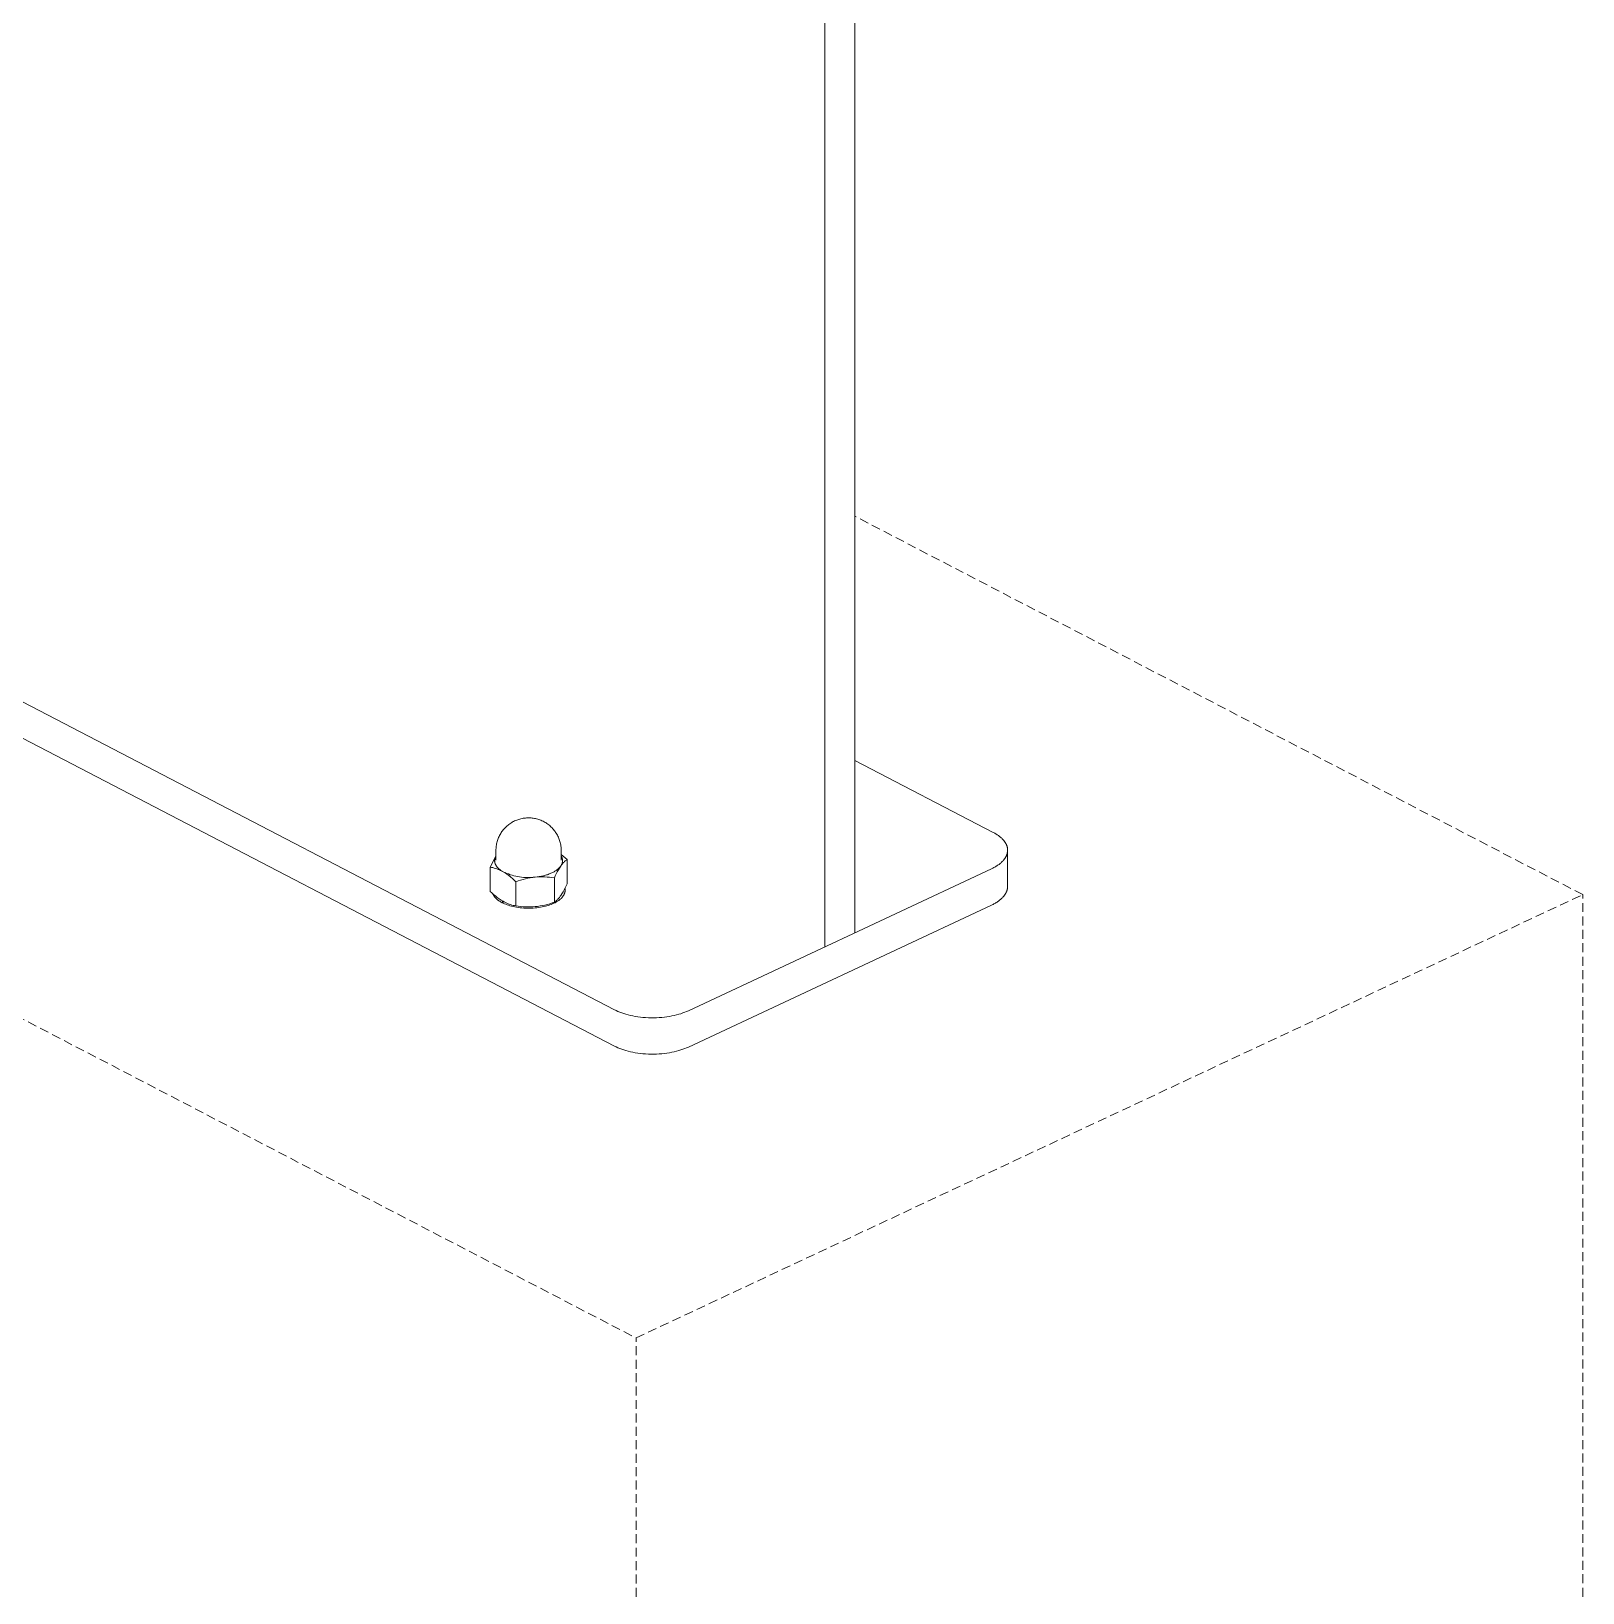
# Model space of a CAD drawing. Header units: millimetres. Extents: x -507 to 4570, y -12 to 3479.
# Drawn here: x 3018.4 to 3238.6, y 1070 to 1291.6 of the extents above; entities that cross this region are included whole.
import ezdxf

# ---------------------------------------------------------------- set-up
doc = ezdxf.new("R2010")
doc.units = ezdxf.units.MM
doc.linetypes.add('HIDDEN', pattern=[1.905, 1.27, -0.635])
doc.layers.add('ZANO_R', color=7, linetype='Continuous', lineweight=0)
doc.layers.add('ZANO_R_przerywana', color=7, linetype='HIDDEN', lineweight=0)

msp = doc.modelspace()

# ---------------------------------------------------------------- linework, layer by layer
at = {"layer": 'ZANO_R'}
for p, q in [((3131.02, 1161.66), (3131.02, 1415.52)), ((3135.32, 1398.2), (3135.32, 1163.67)), ((2881.94, 1266.74), (3101.21, 1152.73)), ((3101.21, 1147.58), (2881.94, 1261.58)), ((3154.94, 1177.89), (3135.32, 1188.09)), ((3085.86, 1178.73), (3085.97, 1178.83)), ((3085.97, 1178.83), (3086.1, 1178.93)), ((3086.1, 1178.93), (3086.22, 1179.03)), ((3086.22, 1179.03), (3086.35, 1179.12)), ((3086.35, 1179.12), (3086.48, 1179.21)), ((3086.48, 1179.21), (3086.61, 1179.3)), ((3086.61, 1179.3), (3086.75, 1179.38)), ((3086.75, 1179.38), (3086.89, 1179.45)), ((3086.89, 1179.45), (3087.03, 1179.52)), ((3087.03, 1179.52), (3087.18, 1179.59)), ((3087.18, 1179.59), (3087.33, 1179.65)), ((3087.33, 1179.65), (3087.47, 1179.7)), ((3087.47, 1179.7), (3087.62, 1179.75)), ((3087.62, 1179.75), (3087.78, 1179.8)), ((3087.78, 1179.8), (3087.93, 1179.84)), ((3087.93, 1179.84), (3088.09, 1179.87)), ((3088.09, 1179.87), (3088.24, 1179.9)), ((3088.24, 1179.9), (3088.4, 1179.92)), ((3088.4, 1179.92), (3088.56, 1179.94)), ((3088.56, 1179.94), (3088.72, 1179.95)), ((3088.72, 1179.95), (3088.88, 1179.96)), ((3088.88, 1179.96), (3089.04, 1179.96)), ((3089.04, 1179.96), (3089.2, 1179.96)), ((3089.2, 1179.96), (3089.36, 1179.95)), ((3089.36, 1179.95), (3089.52, 1179.93)), ((3089.52, 1179.93), (3089.68, 1179.91)), ((3089.68, 1179.91), (3089.84, 1179.89)), ((3089.84, 1179.89), (3090, 1179.86)), ((3090, 1179.86), (3090.15, 1179.82)), ((3090.15, 1179.82), (3090.31, 1179.78)), ((3090.31, 1179.78), (3090.46, 1179.73)), ((3090.46, 1179.73), (3090.61, 1179.68)), ((3090.61, 1179.68), (3090.76, 1179.62)), ((3090.76, 1179.62), (3090.91, 1179.55)), ((3090.91, 1179.55), (3091.06, 1179.48)), ((3091.06, 1179.48), (3091.2, 1179.41)), ((3091.2, 1179.41), (3091.34, 1179.33)), ((3091.34, 1179.33), (3091.48, 1179.25)), ((3091.48, 1179.25), (3091.61, 1179.16)), ((3091.61, 1179.16), (3091.74, 1179.07)), ((3091.74, 1179.07), (3091.87, 1178.97)), ((3091.87, 1178.97), (3092, 1178.87)), ((3092, 1178.87), (3092.12, 1178.76)), ((3092.12, 1178.76), (3092.23, 1178.65)), ((3084.51, 1176.43), (3084.55, 1176.59)), ((3084.55, 1176.59), (3084.6, 1176.74)), ((3084.6, 1176.74), (3084.65, 1176.89)), ((3084.65, 1176.89), (3084.7, 1177.04)), ((3084.7, 1177.04), (3084.76, 1177.18)), ((3084.76, 1177.18), (3084.83, 1177.33)), ((3084.83, 1177.33), (3084.9, 1177.47)), ((3084.9, 1177.47), (3084.97, 1177.61)), ((3084.97, 1177.61), (3085.06, 1177.75)), ((3085.06, 1177.75), (3085.14, 1177.88)), ((3085.14, 1177.88), (3085.23, 1178.01)), ((3085.23, 1178.01), (3085.32, 1178.14)), ((3085.32, 1178.14), (3085.42, 1178.26)), ((3085.42, 1178.26), (3085.52, 1178.38)), ((3085.52, 1178.38), (3085.63, 1178.5)), ((3085.63, 1178.5), (3085.74, 1178.62)), ((3085.74, 1178.62), (3085.86, 1178.73)), ((3092.23, 1178.65), (3092.35, 1178.54)), ((3092.35, 1178.54), (3092.46, 1178.42)), ((3092.46, 1178.42), (3092.56, 1178.3)), ((3092.56, 1178.3), (3092.66, 1178.17)), ((3092.66, 1178.17), (3092.76, 1178.04)), ((3092.76, 1178.04), (3092.85, 1177.91)), ((3092.85, 1177.91), (3092.94, 1177.78)), ((3092.94, 1177.78), (3093.02, 1177.64)), ((3093.02, 1177.64), (3093.1, 1177.5)), ((3093.1, 1177.5), (3093.17, 1177.35)), ((3093.17, 1177.35), (3093.24, 1177.21)), ((3093.24, 1177.21), (3093.3, 1177.06)), ((3093.3, 1177.06), (3093.36, 1176.91)), ((3093.36, 1176.91), (3093.41, 1176.76)), ((3093.41, 1176.76), (3093.46, 1176.6)), ((3093.46, 1176.6), (3093.5, 1176.45)), ((3154.94, 1177.89), (3155.05, 1177.83)), ((3155.05, 1177.83), (3155.16, 1177.77)), ((3155.16, 1177.77), (3155.27, 1177.71)), ((3155.27, 1177.71), (3155.38, 1177.64)), ((3155.38, 1177.64), (3155.48, 1177.58)), ((3155.48, 1177.58), (3155.58, 1177.51)), ((3155.58, 1177.51), (3155.68, 1177.44)), ((3155.68, 1177.44), (3155.78, 1177.37)), ((3155.78, 1177.37), (3155.87, 1177.29)), ((3155.87, 1177.29), (3155.96, 1177.22)), ((3155.96, 1177.22), (3156.05, 1177.14)), ((3156.05, 1177.14), (3156.14, 1177.07)), ((3156.14, 1177.07), (3156.22, 1176.99)), ((3156.22, 1176.99), (3156.29, 1176.91)), ((3156.29, 1176.91), (3156.37, 1176.82)), ((3156.37, 1176.82), (3156.44, 1176.74)), ((3156.44, 1176.74), (3156.47, 1176.7)), ((3156.47, 1176.7), (3156.51, 1176.66)), ((3156.51, 1176.66), (3156.54, 1176.61)), ((3156.54, 1176.61), (3156.57, 1176.57)), ((3156.57, 1176.57), (3156.6, 1176.53)), ((3083.55, 1172.98), (3084.38, 1174.54)), ((3084.28, 1174.33), (3084.26, 1174.29)), ((3084.29, 1174.36), (3084.28, 1174.33)), ((3084.31, 1174.4), (3084.29, 1174.36)), ((3084.32, 1174.43), (3084.31, 1174.4)), ((3084.34, 1174.47), (3084.32, 1174.43)), ((3084.36, 1174.5), (3084.34, 1174.47)), ((3084.38, 1174.54), (3084.36, 1174.5)), ((3084.38, 1175.49), (3084.39, 1175.65)), ((3084.38, 1175.33), (3084.38, 1175.49)), ((3084.38, 1173.96), (3084.38, 1175.33)), ((3084.39, 1175.65), (3084.4, 1175.81)), ((3084.4, 1175.81), (3084.42, 1175.97)), ((3084.42, 1175.97), (3084.44, 1176.12)), ((3084.44, 1176.12), (3084.47, 1176.28)), ((3084.47, 1176.28), (3084.51, 1176.43)), ((3093.5, 1176.45), (3093.54, 1176.29)), ((3093.54, 1176.29), (3093.57, 1176.13)), ((3093.57, 1176.13), (3093.59, 1175.97)), ((3093.59, 1175.97), (3093.61, 1175.82)), ((3093.61, 1175.82), (3093.63, 1175.65)), ((3093.63, 1175.65), (3093.63, 1175.49)), ((3093.63, 1175.49), (3093.64, 1175.33)), ((3093.64, 1175.33), (3093.64, 1173.96)), ((3093.64, 1174.76), (3093.92, 1174.53)), ((3093.66, 1174.5), (3093.64, 1174.54)), ((3093.68, 1174.46), (3093.66, 1174.5)), ((3093.7, 1174.42), (3093.68, 1174.46)), ((3093.72, 1174.38), (3093.7, 1174.42)), ((3093.73, 1174.34), (3093.72, 1174.38)), ((3093.75, 1174.3), (3093.73, 1174.34)), ((3093.92, 1174.53), (3094.19, 1174.29)), ((3156.6, 1176.53), (3156.63, 1176.48)), ((3156.63, 1176.48), (3156.66, 1176.44)), ((3156.68, 1174.35), (3156.65, 1174.31)), ((3156.66, 1176.44), (3156.68, 1176.39)), ((3156.68, 1176.39), (3156.71, 1176.35)), ((3156.7, 1174.4), (3156.68, 1174.35)), ((3156.73, 1174.44), (3156.7, 1174.4)), ((3156.71, 1176.35), (3156.73, 1176.3)), ((3156.73, 1176.3), (3156.75, 1176.26)), ((3156.75, 1174.49), (3156.73, 1174.44)), ((3156.75, 1176.26), (3156.78, 1176.21)), ((3156.77, 1174.53), (3156.75, 1174.49)), ((3156.8, 1174.58), (3156.77, 1174.53)), ((3156.78, 1176.21), (3156.8, 1176.17)), ((3156.8, 1176.17), (3156.82, 1176.12)), ((3156.82, 1174.63), (3156.8, 1174.58)), ((3156.82, 1176.12), (3156.84, 1176.08)), ((3156.84, 1174.67), (3156.82, 1174.63)), ((3156.84, 1176.08), (3156.85, 1176.03)), ((3156.85, 1174.72), (3156.84, 1174.67)), ((3156.85, 1176.03), (3156.87, 1175.99)), ((3156.87, 1174.76), (3156.85, 1174.72)), ((3156.87, 1175.99), (3156.89, 1175.94)), ((3156.89, 1174.81), (3156.87, 1174.76)), ((3156.89, 1175.94), (3156.9, 1175.89)), ((3156.9, 1174.86), (3156.89, 1174.81)), ((3156.9, 1175.89), (3156.91, 1175.85)), ((3156.91, 1174.9), (3156.9, 1174.86)), ((3156.91, 1175.85), (3156.92, 1175.8)), ((3156.92, 1174.95), (3156.91, 1174.9)), ((3156.92, 1175.8), (3156.94, 1175.75)), ((3156.93, 1175), (3156.92, 1174.95)), ((3156.94, 1175.04), (3156.93, 1175)), ((3156.94, 1175.75), (3156.94, 1175.71)), ((3156.94, 1175.71), (3156.95, 1175.66)), ((3156.95, 1175.09), (3156.94, 1175.04)), ((3156.95, 1175.66), (3156.96, 1175.61)), ((3156.96, 1175.14), (3156.95, 1175.09)), ((3156.96, 1175.61), (3156.96, 1175.56)), ((3156.96, 1175.56), (3156.97, 1175.52)), ((3156.97, 1175.23), (3156.96, 1175.19)), ((3156.96, 1175.19), (3156.96, 1175.14)), ((3156.97, 1175.52), (3156.97, 1175.47)), ((3156.97, 1175.47), (3156.97, 1175.42)), ((3156.97, 1175.42), (3156.97, 1175.38)), ((3156.97, 1175.38), (3156.97, 1175.33)), ((3156.97, 1175.38), (3156.97, 1170.22)), ((3156.97, 1175.33), (3156.97, 1175.28)), ((3156.97, 1175.28), (3156.97, 1175.23)), ((3083.55, 1169.54), (3083.55, 1172.98)), ((3083.74, 1172.94), (3083.55, 1172.98)), ((3083.94, 1172.9), (3083.74, 1172.94)), ((3084.12, 1172.85), (3083.94, 1172.9)), ((3084.31, 1172.79), (3084.12, 1172.85)), ((3084.2, 1174), (3084.19, 1173.97)), ((3084.19, 1173.97), (3084.19, 1173.93)), ((3084.19, 1173.93), (3084.19, 1173.89)), ((3084.19, 1173.89), (3084.19, 1173.86)), ((3084.19, 1173.86), (3084.19, 1173.82)), ((3084.19, 1173.82), (3084.2, 1173.78)), ((3084.21, 1174.08), (3084.2, 1174.04)), ((3084.2, 1174.04), (3084.2, 1174)), ((3084.2, 1173.78), (3084.2, 1173.75)), ((3084.2, 1173.75), (3084.2, 1173.71)), ((3084.2, 1173.71), (3084.21, 1173.67)), ((3084.22, 1174.15), (3084.21, 1174.11)), ((3084.21, 1174.11), (3084.21, 1174.08)), ((3084.21, 1173.67), (3084.22, 1173.63)), ((3084.23, 1174.19), (3084.22, 1174.15)), ((3084.22, 1173.63), (3084.23, 1173.6)), ((3084.24, 1174.22), (3084.23, 1174.19)), ((3084.23, 1173.6), (3084.24, 1173.56)), ((3084.25, 1174.26), (3084.24, 1174.22)), ((3084.24, 1173.56), (3084.25, 1173.52)), ((3084.26, 1174.29), (3084.25, 1174.26)), ((3084.25, 1173.52), (3084.26, 1173.49)), ((3084.26, 1173.49), (3084.27, 1173.45)), ((3084.27, 1173.45), (3084.29, 1173.41)), ((3084.29, 1173.41), (3084.3, 1173.38)), ((3084.3, 1173.38), (3084.32, 1173.34)), ((3084.5, 1172.73), (3084.31, 1172.79)), ((3084.32, 1173.34), (3084.34, 1173.3)), ((3084.34, 1173.3), (3084.36, 1173.27)), ((3084.36, 1173.27), (3084.38, 1173.23)), ((3084.38, 1173.23), (3084.4, 1173.2)), ((3084.4, 1173.2), (3084.42, 1173.16)), ((3084.42, 1173.16), (3084.44, 1173.13)), ((3084.44, 1173.13), (3084.47, 1173.09)), ((3084.47, 1173.09), (3084.49, 1173.06)), ((3084.49, 1173.06), (3084.52, 1173.02)), ((3084.68, 1172.66), (3084.5, 1172.73)), ((3084.52, 1173.02), (3084.55, 1172.99)), ((3084.55, 1172.99), (3084.58, 1172.95)), ((3084.58, 1172.95), (3084.61, 1172.92)), ((3084.61, 1172.92), (3084.64, 1172.89)), ((3084.64, 1172.89), (3084.67, 1172.85)), ((3084.67, 1172.85), (3084.7, 1172.82)), ((3084.86, 1172.58), (3084.68, 1172.66)), ((3084.7, 1172.82), (3084.74, 1172.79)), ((3084.74, 1172.79), (3084.77, 1172.75)), ((3084.77, 1172.75), (3084.81, 1172.72)), ((3084.81, 1172.72), (3084.84, 1172.69)), ((3084.84, 1172.69), (3084.92, 1172.63)), ((3085.04, 1172.5), (3084.86, 1172.58)), ((3084.92, 1172.63), (3085, 1172.57)), ((3085, 1172.57), (3085.08, 1172.51)), ((3085.21, 1172.41), (3085.04, 1172.5)), ((3085.08, 1172.51), (3085.16, 1172.45)), ((3085.16, 1172.45), (3085.25, 1172.4)), ((3085.38, 1172.32), (3085.21, 1172.41)), ((3085.25, 1172.4), (3085.34, 1172.34)), ((3085.38, 1172.32), (3085.63, 1172.2)), ((3085.67, 1172.15), (3085.38, 1172.32)), ((3085.63, 1172.2), (3085.89, 1172.09)), ((3085.94, 1171.96), (3085.67, 1172.15)), ((3092.18, 1172.1), (3092.3, 1172.15)), ((3092.3, 1172.15), (3092.41, 1172.21)), ((3092.41, 1172.21), (3092.53, 1172.26)), ((3092.53, 1172.26), (3092.63, 1172.32)), ((3092.63, 1172.32), (3092.74, 1172.38)), ((3092.74, 1172.38), (3092.84, 1172.44)), ((3092.84, 1172.44), (3092.93, 1172.51)), ((3092.93, 1172.51), (3093.02, 1172.57)), ((3093.08, 1172.3), (3092.94, 1172.02)), ((3093.02, 1172.57), (3093.06, 1172.6)), ((3093.06, 1172.6), (3093.11, 1172.64)), ((3093.23, 1172.58), (3093.08, 1172.3)), ((3093.11, 1172.64), (3093.15, 1172.67)), ((3093.15, 1172.67), (3093.19, 1172.7)), ((3093.19, 1172.7), (3093.22, 1172.74)), ((3093.22, 1172.74), (3093.26, 1172.77)), ((3093.4, 1172.85), (3093.23, 1172.58)), ((3093.26, 1172.77), (3093.3, 1172.81)), ((3093.3, 1172.81), (3093.33, 1172.84)), ((3093.33, 1172.84), (3093.37, 1172.87)), ((3093.37, 1172.87), (3093.4, 1172.91)), ((3093.57, 1173.12), (3093.4, 1172.85)), ((3093.4, 1172.91), (3093.43, 1172.94)), ((3093.43, 1172.94), (3093.46, 1172.98)), ((3093.46, 1172.98), (3093.49, 1173.01)), ((3093.49, 1173.01), (3093.51, 1173.05)), ((3093.51, 1173.05), (3093.54, 1173.08)), ((3093.54, 1173.08), (3093.57, 1173.12)), ((3093.63, 1173.21), (3093.57, 1173.12)), ((3093.57, 1173.12), (3093.59, 1173.15)), ((3093.59, 1173.15), (3093.61, 1173.19)), ((3093.61, 1173.19), (3093.64, 1173.23)), ((3093.69, 1173.3), (3093.63, 1173.21)), ((3093.64, 1173.23), (3093.66, 1173.26)), ((3093.66, 1173.26), (3093.68, 1173.3)), ((3093.68, 1173.3), (3093.7, 1173.34)), ((3093.75, 1173.38), (3093.69, 1173.3)), ((3093.7, 1173.34), (3093.72, 1173.38)), ((3093.72, 1173.38), (3093.73, 1173.42)), ((3093.73, 1173.42), (3093.75, 1173.46)), ((3093.76, 1174.26), (3093.75, 1174.3)), ((3093.75, 1173.46), (3093.76, 1173.5)), ((3093.82, 1173.46), (3093.75, 1173.38)), ((3093.77, 1174.22), (3093.76, 1174.26)), ((3093.76, 1173.5), (3093.77, 1173.54)), ((3093.78, 1174.18), (3093.77, 1174.22)), ((3093.77, 1173.54), (3093.79, 1173.58)), ((3093.79, 1174.14), (3093.78, 1174.18)), ((3093.8, 1174.1), (3093.79, 1174.14)), ((3093.79, 1173.58), (3093.8, 1173.62)), ((3093.81, 1174.05), (3093.8, 1174.1)), ((3093.8, 1173.67), (3093.81, 1173.71)), ((3093.8, 1173.62), (3093.8, 1173.67)), ((3093.81, 1174.01), (3093.81, 1174.05)), ((3093.82, 1173.97), (3093.81, 1174.01)), ((3093.81, 1173.75), (3093.82, 1173.79)), ((3093.81, 1173.71), (3093.81, 1173.75)), ((3093.82, 1173.92), (3093.82, 1173.97)), ((3093.82, 1173.88), (3093.82, 1173.92)), ((3093.82, 1173.84), (3093.82, 1173.88)), ((3093.82, 1173.79), (3093.82, 1173.84)), ((3093.89, 1173.55), (3093.82, 1173.46)), ((3093.97, 1173.62), (3093.89, 1173.55)), ((3094.04, 1173.7), (3093.97, 1173.62)), ((3094.12, 1173.77), (3094.04, 1173.7)), ((3094.2, 1173.85), (3094.12, 1173.77)), ((3094.19, 1174.29), (3094.46, 1174.04)), ((3094.29, 1173.91), (3094.2, 1173.85)), ((3094.37, 1173.98), (3094.29, 1173.91)), ((3094.46, 1174.04), (3094.37, 1173.98)), ((3094.46, 1174.04), (3094.46, 1170.6)), ((3111.68, 1152.6), (3154.67, 1172.73)), ((3154.78, 1172.78), (3154.67, 1172.73)), ((3154.9, 1172.84), (3154.78, 1172.78)), ((3155.02, 1172.9), (3154.9, 1172.84)), ((3155.13, 1172.96), (3155.02, 1172.9)), ((3155.24, 1173.03), (3155.13, 1172.96)), ((3155.35, 1173.09), (3155.24, 1173.03)), ((3155.45, 1173.16), (3155.35, 1173.09)), ((3155.56, 1173.23), (3155.45, 1173.16)), ((3155.66, 1173.3), (3155.56, 1173.23)), ((3155.76, 1173.37), (3155.66, 1173.3)), ((3155.85, 1173.44), (3155.76, 1173.37)), ((3155.95, 1173.52), (3155.85, 1173.44)), ((3156.04, 1173.6), (3155.95, 1173.52)), ((3156.12, 1173.68), (3156.04, 1173.6)), ((3156.21, 1173.76), (3156.12, 1173.68)), ((3156.29, 1173.84), (3156.21, 1173.76)), ((3156.36, 1173.92), (3156.29, 1173.84)), ((3156.43, 1174), (3156.36, 1173.92)), ((3156.47, 1174.05), (3156.43, 1174)), ((3156.5, 1174.09), (3156.47, 1174.05)), ((3156.53, 1174.13), (3156.5, 1174.09)), ((3156.56, 1174.18), (3156.53, 1174.13)), ((3156.59, 1174.22), (3156.56, 1174.18)), ((3156.62, 1174.26), (3156.59, 1174.22)), ((3156.65, 1174.31), (3156.62, 1174.26)), ((3085.89, 1172.09), (3086.14, 1172)), ((3086.21, 1171.77), (3085.94, 1171.96)), ((3086.14, 1172), (3086.41, 1171.9)), ((3086.47, 1171.57), (3086.21, 1171.77)), ((3086.41, 1171.9), (3086.67, 1171.82)), ((3086.73, 1171.36), (3086.47, 1171.57)), ((3086.67, 1171.82), (3086.93, 1171.75)), ((3086.98, 1171.14), (3086.73, 1171.36)), ((3086.93, 1171.75), (3087.2, 1171.69)), ((3087.22, 1170.91), (3086.98, 1171.14)), ((3087.2, 1171.69), (3087.47, 1171.63)), ((3087.55, 1171.03), (3087.22, 1170.91)), ((3087.22, 1167.47), (3087.22, 1170.91)), ((3087.47, 1171.63), (3087.74, 1171.59)), ((3087.88, 1171.14), (3087.55, 1171.03)), ((3087.74, 1171.59), (3088.02, 1171.55)), ((3088.22, 1171.23), (3087.88, 1171.14)), ((3088.02, 1171.55), (3088.29, 1171.52)), ((3088.56, 1171.32), (3088.22, 1171.23)), ((3088.29, 1171.52), (3088.57, 1171.5)), ((3088.9, 1171.39), (3088.56, 1171.32)), ((3088.57, 1171.5), (3088.84, 1171.5)), ((3088.84, 1171.5), (3089.12, 1171.5)), ((3089.25, 1171.46), (3088.9, 1171.39)), ((3089.12, 1171.5), (3089.39, 1171.51)), ((3089.59, 1171.51), (3089.25, 1171.46)), ((3089.39, 1171.51), (3089.67, 1171.53)), ((3089.94, 1171.55), (3089.59, 1171.51)), ((3089.67, 1171.53), (3089.94, 1171.55)), ((3089.94, 1171.55), (3090.24, 1171.59)), ((3090.28, 1171.58), (3089.94, 1171.55)), ((3090.24, 1171.59), (3090.53, 1171.63)), ((3090.63, 1171.59), (3090.28, 1171.58)), ((3090.53, 1171.63), (3090.68, 1171.66)), ((3090.97, 1171.6), (3090.63, 1171.59)), ((3090.68, 1171.66), (3090.83, 1171.68)), ((3090.83, 1171.68), (3090.97, 1171.71)), ((3090.97, 1171.71), (3091.11, 1171.75)), ((3091.31, 1171.59), (3090.97, 1171.6)), ((3091.11, 1171.75), (3091.26, 1171.78)), ((3091.26, 1171.78), (3091.39, 1171.82)), ((3091.65, 1171.57), (3091.31, 1171.59)), ((3091.39, 1171.82), (3091.53, 1171.86)), ((3091.53, 1171.86), (3091.67, 1171.9)), ((3091.99, 1171.54), (3091.65, 1171.57)), ((3091.67, 1171.9), (3091.8, 1171.95)), ((3091.8, 1171.95), (3091.93, 1172)), ((3091.93, 1172), (3092.06, 1172.05)), ((3092.33, 1171.5), (3091.99, 1171.54)), ((3092.06, 1172.05), (3092.18, 1172.1)), ((3092.67, 1171.45), (3092.33, 1171.5)), ((3092.8, 1171.74), (3092.67, 1171.45)), ((3092.67, 1168.01), (3092.67, 1171.45)), ((3092.94, 1172.02), (3092.8, 1171.74)), ((3094.05, 1169.75), (3094.19, 1170.03)), ((3094.16, 1169.97), (3094.17, 1169.93)), ((3094.17, 1169.93), (3094.18, 1169.89)), ((3094.18, 1169.89), (3094.18, 1169.86)), ((3094.19, 1170.03), (3094.33, 1170.31)), ((3094.33, 1170.31), (3094.46, 1170.6)), ((3156.95, 1169.93), (3156.94, 1169.88)), ((3156.96, 1169.98), (3156.95, 1169.93)), ((3156.97, 1170.07), (3156.96, 1170.03)), ((3156.96, 1170.03), (3156.96, 1169.98)), ((3156.97, 1170.22), (3156.97, 1170.17)), ((3156.97, 1170.17), (3156.97, 1170.12)), ((3156.97, 1170.12), (3156.97, 1170.07)), ((3083.55, 1169.54), (3083.79, 1169.31)), ((3083.79, 1169.31), (3084.04, 1169.09)), ((3083.94, 1169.15), (3083.92, 1169.2)), ((3083.96, 1169.11), (3083.94, 1169.15)), ((3083.98, 1169.06), (3083.96, 1169.11)), ((3084.01, 1169.02), (3083.98, 1169.06)), ((3084.03, 1168.97), (3084.01, 1169.02)), ((3084.06, 1168.93), (3084.03, 1168.97)), ((3084.04, 1169.09), (3084.3, 1168.88)), ((3084.09, 1168.88), (3084.06, 1168.93)), ((3084.12, 1168.84), (3084.09, 1168.88)), ((3084.16, 1168.79), (3084.12, 1168.84)), ((3084.19, 1168.75), (3084.16, 1168.79)), ((3084.23, 1168.71), (3084.19, 1168.75)), ((3084.26, 1168.66), (3084.23, 1168.71)), ((3084.3, 1168.62), (3084.26, 1168.66)), ((3084.3, 1168.88), (3084.56, 1168.68)), ((3084.34, 1168.58), (3084.3, 1168.62)), ((3084.38, 1168.54), (3084.34, 1168.58)), ((3084.42, 1168.5), (3084.38, 1168.54)), ((3084.47, 1168.46), (3084.42, 1168.5)), ((3084.51, 1168.42), (3084.47, 1168.46)), ((3084.56, 1168.38), (3084.51, 1168.42)), ((3084.56, 1168.68), (3084.83, 1168.49)), ((3084.61, 1168.34), (3084.56, 1168.38)), ((3084.65, 1168.3), (3084.61, 1168.34)), ((3084.7, 1168.27), (3084.65, 1168.3)), ((3084.81, 1168.2), (3084.7, 1168.27)), ((3084.91, 1168.13), (3084.81, 1168.2)), ((3084.83, 1168.49), (3085.1, 1168.3)), ((3085.02, 1168.06), (3084.91, 1168.13)), ((3085.13, 1168), (3085.02, 1168.06)), ((3085.1, 1168.3), (3085.38, 1168.13)), ((3085.25, 1167.93), (3085.13, 1168)), ((3085.51, 1168.06), (3085.25, 1167.93)), ((3085.33, 1167.89), (3085.25, 1167.93)), ((3085.3, 1167.91), (3085.3, 1168.18)), ((3085.41, 1167.85), (3085.33, 1167.89)), ((3085.38, 1168.13), (3085.56, 1168.04)), ((3085.58, 1167.77), (3085.41, 1167.85)), ((3085.56, 1168.04), (3085.73, 1167.95)), ((3085.76, 1167.7), (3085.58, 1167.77)), ((3085.73, 1167.95), (3085.91, 1167.87)), ((3085.96, 1167.63), (3085.76, 1167.7)), ((3085.91, 1167.87), (3086.09, 1167.79)), ((3086.09, 1167.79), (3086.27, 1167.72)), ((3086.27, 1167.72), (3086.46, 1167.66)), ((3091.33, 1167.6), (3091.67, 1167.69)), ((3091.67, 1167.69), (3092, 1167.78)), ((3092, 1167.78), (3092.34, 1167.89)), ((3092.22, 1167.69), (3092.03, 1167.62)), ((3092.4, 1167.76), (3092.22, 1167.69)), ((3092.34, 1167.89), (3092.67, 1168.01)), ((3092.58, 1167.84), (3092.4, 1167.76)), ((3092.58, 1167.84), (3092.42, 1167.92)), ((3092.67, 1167.89), (3092.58, 1167.84)), ((3092.67, 1168.01), (3092.76, 1168.07)), ((3092.77, 1167.93), (3092.67, 1167.89)), ((3092.71, 1168.03), (3092.71, 1167.91)), ((3092.76, 1168.07), (3092.84, 1168.14)), ((3092.86, 1167.98), (3092.77, 1167.93)), ((3092.84, 1168.14), (3092.93, 1168.2)), ((3092.95, 1168.03), (3092.86, 1167.98)), ((3092.93, 1168.2), (3093.01, 1168.27)), ((3093.04, 1168.09), (3092.95, 1168.03)), ((3093.01, 1168.27), (3093.09, 1168.35)), ((3093.13, 1168.14), (3093.04, 1168.09)), ((3093.09, 1168.35), (3093.16, 1168.43)), ((3093.21, 1168.2), (3093.13, 1168.14)), ((3093.16, 1168.43), (3093.24, 1168.5)), ((3093.29, 1168.26), (3093.21, 1168.2)), ((3093.24, 1168.5), (3093.31, 1168.58)), ((3093.37, 1168.31), (3093.29, 1168.26)), ((3093.31, 1168.58), (3093.38, 1168.67)), ((3093.45, 1168.38), (3093.37, 1168.31)), ((3093.38, 1168.67), (3093.44, 1168.75)), ((3093.44, 1168.75), (3093.5, 1168.84)), ((3093.52, 1168.44), (3093.45, 1168.38)), ((3093.5, 1168.84), (3093.57, 1168.93)), ((3093.59, 1168.5), (3093.52, 1168.44)), ((3093.57, 1168.93), (3093.73, 1169.2)), ((3093.63, 1168.53), (3093.59, 1168.5)), ((3093.66, 1168.57), (3093.63, 1168.53)), ((3093.69, 1168.6), (3093.66, 1168.57)), ((3093.72, 1168.63), (3093.69, 1168.6)), ((3093.75, 1168.67), (3093.72, 1168.63)), ((3093.73, 1169.2), (3093.9, 1169.47)), ((3093.78, 1168.7), (3093.75, 1168.67)), ((3093.81, 1168.74), (3093.78, 1168.7)), ((3093.84, 1168.77), (3093.81, 1168.74)), ((3093.87, 1168.81), (3093.84, 1168.77)), ((3093.89, 1168.84), (3093.87, 1168.81)), ((3093.92, 1168.88), (3093.89, 1168.84)), ((3093.9, 1169.47), (3094.05, 1169.75)), ((3093.94, 1168.91), (3093.92, 1168.88)), ((3093.97, 1168.95), (3093.94, 1168.91)), ((3093.99, 1168.98), (3093.97, 1168.95)), ((3094.01, 1169.02), (3093.99, 1168.98)), ((3094.03, 1169.06), (3094.01, 1169.02)), ((3094.05, 1169.09), (3094.03, 1169.06)), ((3094.06, 1169.13), (3094.05, 1169.09)), ((3094.08, 1169.17), (3094.06, 1169.13)), ((3094.1, 1169.21), (3094.08, 1169.17)), ((3094.11, 1169.24), (3094.1, 1169.21)), ((3094.12, 1169.28), (3094.11, 1169.24)), ((3094.14, 1169.32), (3094.12, 1169.28)), ((3094.15, 1169.36), (3094.14, 1169.32)), ((3094.16, 1169.39), (3094.15, 1169.36)), ((3094.17, 1169.47), (3094.16, 1169.43)), ((3094.16, 1169.43), (3094.16, 1169.39)), ((3094.18, 1169.51), (3094.17, 1169.47)), ((3094.18, 1169.86), (3094.19, 1169.82)), ((3094.19, 1169.59), (3094.18, 1169.55)), ((3094.18, 1169.55), (3094.18, 1169.51)), ((3094.19, 1169.82), (3094.19, 1169.78)), ((3094.19, 1169.78), (3094.19, 1169.74)), ((3094.19, 1169.74), (3094.19, 1169.7)), ((3094.19, 1169.7), (3094.19, 1169.66)), ((3094.19, 1169.66), (3094.19, 1169.62)), ((3094.19, 1169.62), (3094.19, 1169.59)), ((3154.91, 1167.69), (3154.79, 1167.63)), ((3155.03, 1167.75), (3154.91, 1167.69)), ((3155.14, 1167.82), (3155.03, 1167.75)), ((3155.26, 1167.88), (3155.14, 1167.82)), ((3155.37, 1167.95), (3155.26, 1167.88)), ((3155.48, 1168.02), (3155.37, 1167.95)), ((3155.58, 1168.09), (3155.48, 1168.02)), ((3155.69, 1168.16), (3155.58, 1168.09)), ((3155.79, 1168.24), (3155.69, 1168.16)), ((3155.89, 1168.32), (3155.79, 1168.24)), ((3155.98, 1168.39), (3155.89, 1168.32)), ((3156.07, 1168.47), (3155.98, 1168.39)), ((3156.16, 1168.56), (3156.07, 1168.47)), ((3156.24, 1168.64), (3156.16, 1168.56)), ((3156.32, 1168.72), (3156.24, 1168.64)), ((3156.36, 1168.77), (3156.32, 1168.72)), ((3156.4, 1168.81), (3156.36, 1168.77)), ((3156.44, 1168.85), (3156.4, 1168.81)), ((3156.47, 1168.9), (3156.44, 1168.85)), ((3156.51, 1168.94), (3156.47, 1168.9)), ((3156.54, 1168.99), (3156.51, 1168.94)), ((3156.57, 1169.03), (3156.54, 1168.99)), ((3156.6, 1169.08), (3156.57, 1169.03)), ((3156.63, 1169.12), (3156.6, 1169.08)), ((3156.66, 1169.17), (3156.63, 1169.12)), ((3156.69, 1169.21), (3156.66, 1169.17)), ((3156.71, 1169.26), (3156.69, 1169.21)), ((3156.74, 1169.31), (3156.71, 1169.26)), ((3156.76, 1169.35), (3156.74, 1169.31)), ((3156.79, 1169.4), (3156.76, 1169.35)), ((3156.81, 1169.45), (3156.79, 1169.4)), ((3156.83, 1169.5), (3156.81, 1169.45)), ((3156.85, 1169.54), (3156.83, 1169.5)), ((3156.86, 1169.59), (3156.85, 1169.54)), ((3156.88, 1169.64), (3156.86, 1169.59)), ((3156.89, 1169.69), (3156.88, 1169.64)), ((3156.91, 1169.73), (3156.89, 1169.69)), ((3156.92, 1169.78), (3156.91, 1169.73)), ((3156.93, 1169.83), (3156.92, 1169.78)), ((3156.94, 1169.88), (3156.93, 1169.83)), ((3086.16, 1167.56), (3085.96, 1167.63)), ((3086.37, 1167.49), (3086.16, 1167.56)), ((3086.59, 1167.43), (3086.37, 1167.49)), ((3086.46, 1167.66), (3086.64, 1167.6)), ((3086.82, 1167.38), (3086.59, 1167.43)), ((3086.64, 1167.6), (3086.83, 1167.55)), ((3087.06, 1167.32), (3086.82, 1167.38)), ((3086.83, 1167.55), (3087.02, 1167.51)), ((3087.02, 1167.51), (3087.22, 1167.47)), ((3087.3, 1167.28), (3087.06, 1167.32)), ((3087.22, 1167.47), (3087.55, 1167.42)), ((3087.56, 1167.24), (3087.3, 1167.28)), ((3087.55, 1167.42), (3087.89, 1167.38)), ((3087.81, 1167.21), (3087.56, 1167.24)), ((3088.07, 1167.18), (3087.81, 1167.21)), ((3087.89, 1167.38), (3088.23, 1167.35)), ((3088.34, 1167.16), (3088.07, 1167.18)), ((3088.23, 1167.35), (3088.58, 1167.33)), ((3088.6, 1167.14), (3088.34, 1167.16)), ((3088.58, 1167.33), (3088.92, 1167.32)), ((3088.87, 1167.14), (3088.6, 1167.14)), ((3089.14, 1167.14), (3088.87, 1167.14)), ((3088.92, 1167.32), (3089.26, 1167.33)), ((3089.41, 1167.14), (3089.14, 1167.14)), ((3089.26, 1167.33), (3089.6, 1167.34)), ((3089.67, 1167.16), (3089.41, 1167.14)), ((3089.6, 1167.34), (3089.94, 1167.37)), ((3089.94, 1167.18), (3089.67, 1167.16)), ((3089.94, 1167.37), (3090.29, 1167.41)), ((3090.2, 1167.21), (3089.94, 1167.18)), ((3090.45, 1167.24), (3090.2, 1167.21)), ((3090.29, 1167.41), (3090.64, 1167.46)), ((3090.7, 1167.28), (3090.45, 1167.24)), ((3090.64, 1167.46), (3090.98, 1167.53)), ((3090.94, 1167.32), (3090.7, 1167.28)), ((3091.18, 1167.37), (3090.94, 1167.32)), ((3090.98, 1167.53), (3091.33, 1167.6)), ((3091.4, 1167.43), (3091.18, 1167.37)), ((3091.62, 1167.49), (3091.4, 1167.43)), ((3091.83, 1167.55), (3091.62, 1167.49)), ((3092.03, 1167.62), (3091.83, 1167.55)), ((3154.67, 1167.57), (3111.68, 1147.44)), ((3154.79, 1167.63), (3154.67, 1167.57)), ((3101.32, 1152.67), (3101.21, 1152.73)), ((3101.44, 1152.62), (3101.32, 1152.67)), ((3101.69, 1152.51), (3101.44, 1152.62)), ((3101.95, 1152.4), (3101.69, 1152.51)), ((3102.22, 1152.29), (3101.95, 1152.4)), ((3102.51, 1152.19), (3102.22, 1152.29)), ((3102.82, 1152.1), (3102.51, 1152.19)), ((3110.62, 1152.18), (3110.32, 1152.09)), ((3110.9, 1152.28), (3110.62, 1152.18)), ((3111.18, 1152.38), (3110.9, 1152.28)), ((3111.43, 1152.49), (3111.18, 1152.38)), ((3111.68, 1152.6), (3111.43, 1152.49)), ((3103.13, 1152.01), (3102.82, 1152.1)), ((3103.46, 1151.93), (3103.13, 1152.01)), ((3103.8, 1151.86), (3103.46, 1151.93)), ((3104.15, 1151.8), (3103.8, 1151.86)), ((3104.51, 1151.74), (3104.15, 1151.8)), ((3104.87, 1151.69), (3104.51, 1151.74)), ((3105.24, 1151.65), (3104.87, 1151.69)), ((3105.62, 1151.62), (3105.24, 1151.65)), ((3106, 1151.61), (3105.62, 1151.62)), ((3106.39, 1151.6), (3106, 1151.61)), ((3106.77, 1151.6), (3106.39, 1151.6)), ((3107.15, 1151.61), (3106.77, 1151.6)), ((3107.53, 1151.62), (3107.15, 1151.61)), ((3107.91, 1151.65), (3107.53, 1151.62)), ((3108.28, 1151.69), (3107.91, 1151.65)), ((3108.64, 1151.74), (3108.28, 1151.69)), ((3109, 1151.79), (3108.64, 1151.74)), ((3109.34, 1151.86), (3109, 1151.79)), ((3109.68, 1151.93), (3109.34, 1151.86)), ((3110, 1152.01), (3109.68, 1151.93)), ((3110.32, 1152.09), (3110, 1152.01)), ((3101.32, 1147.52), (3101.21, 1147.58)), ((3101.44, 1147.46), (3101.32, 1147.52)), ((3101.69, 1147.35), (3101.44, 1147.46)), ((3101.95, 1147.24), (3101.69, 1147.35)), ((3102.22, 1147.14), (3101.95, 1147.24)), ((3102.51, 1147.04), (3102.22, 1147.14)), ((3102.82, 1146.95), (3102.51, 1147.04)), ((3103.13, 1146.86), (3102.82, 1146.95)), ((3103.46, 1146.78), (3103.13, 1146.86)), ((3103.8, 1146.71), (3103.46, 1146.78)), ((3104.15, 1146.64), (3103.8, 1146.71)), ((3104.51, 1146.59), (3104.15, 1146.64)), ((3104.87, 1146.54), (3104.51, 1146.59)), ((3105.24, 1146.5), (3104.87, 1146.54)), ((3105.62, 1146.47), (3105.24, 1146.5)), ((3106, 1146.45), (3105.62, 1146.47)), ((3106.39, 1146.44), (3106, 1146.45)), ((3106.77, 1146.44), (3106.39, 1146.44)), ((3107.15, 1146.45), (3106.77, 1146.44)), ((3107.53, 1146.47), (3107.15, 1146.45)), ((3107.91, 1146.5), (3107.53, 1146.47)), ((3108.28, 1146.54), (3107.91, 1146.5)), ((3108.64, 1146.58), (3108.28, 1146.54)), ((3109, 1146.64), (3108.64, 1146.58)), ((3109.34, 1146.7), (3109, 1146.64)), ((3109.68, 1146.77), (3109.34, 1146.7)), ((3110, 1146.85), (3109.68, 1146.77)), ((3110.32, 1146.94), (3110, 1146.85)), ((3110.62, 1147.03), (3110.32, 1146.94)), ((3110.9, 1147.13), (3110.62, 1147.03)), ((3111.18, 1147.23), (3110.9, 1147.13)), ((3111.43, 1147.33), (3111.18, 1147.23)), ((3111.68, 1147.44), (3111.43, 1147.33))]:
    msp.add_line(p, q, dxfattribs=at)
at = {"layer": 'ZANO_R_przerywana'}
for p, q in [((2798.3, 1265.25), (3104.25, 1106.17)), ((3238.58, 1169.07), (3135.32, 1222.76)), ((3104.25, 1106.17), (3238.58, 1169.07)), ((3238.58, 911.34), (3238.58, 1169.07)), ((3104.25, 848.44), (3104.25, 1106.17))]:
    msp.add_line(p, q, dxfattribs=at)

doc.saveas('drawing.dxf')
